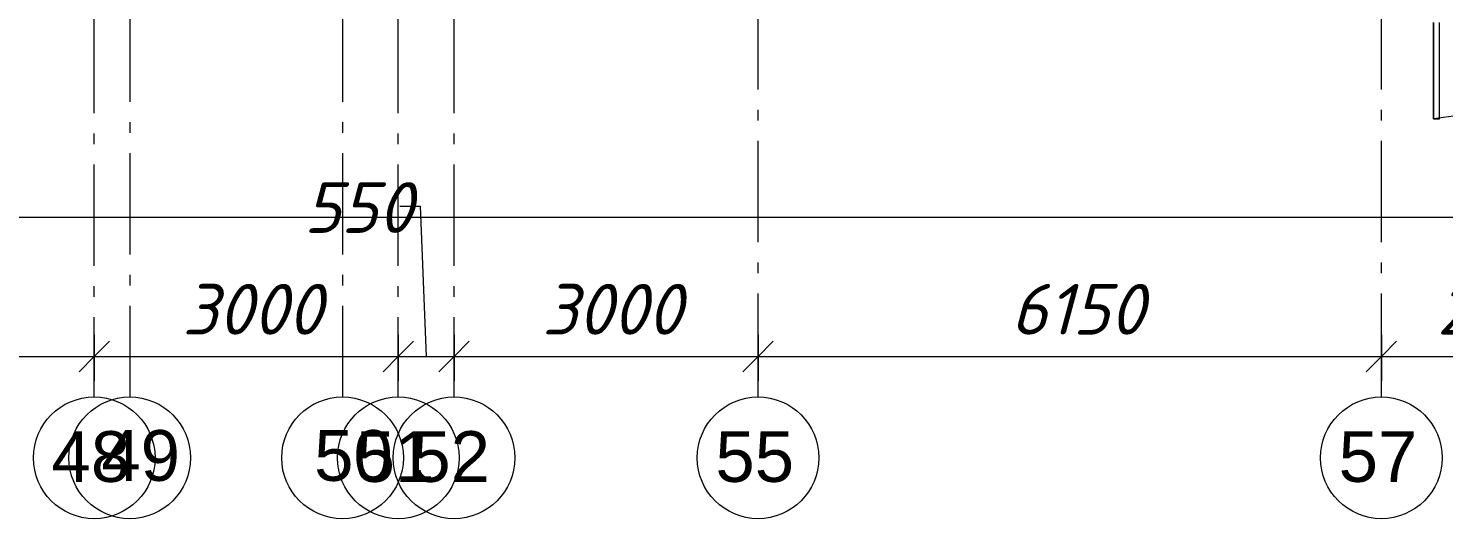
# Model space of a CAD drawing. Header units: millimetres. Extents: x -537608 to 253996, y -217170 to 186033.
# Drawn here: x -297827 to -283861, y -217170 to -212335 of the extents above; entities that cross this region are included whole.
import ezdxf

# ---------------------------------------------------------------- set-up
doc = ezdxf.new("R2010")
doc.units = ezdxf.units.MM
doc.layers.add('PDF _Геометрия', color=7, linetype='Continuous')
doc.layers.add('PDF _Текст', color=7, linetype='Continuous')
doc.styles.add('PDF ArialMT', font='arial.ttf')
doc.styles.add('PDF ISOCPEUR Italic', font='isocpeui.ttf')

msp = doc.modelspace()

# ---------------------------------------------------------------- linework, layer by layer
at = {"layer": 'PDF _Геометрия', "color": 253, "lineweight": 9, "true_color": 0xaaaaaa}
for p, q in [((-290626.1734, -212937.4894), (-290626.1734, -211937.4892)), ((-284476.1721, -212937.4894), (-284476.1721, -211937.4892)), ((-296826.175, -212060.0785), (-296826.175, -213060.0829)), ((-294726.1765, -212060.0785), (-294726.1765, -213060.0829)), ((-297176.1766, -213171.9031), (-297176.1766, -212171.9029)), ((-294176.1762, -213171.9031), (-294176.1762, -212171.9029)), ((-293626.176, -213171.9031), (-293626.176, -212171.9029)), ((-290626.1734, -213243.3209), (-290626.1734, -213137.4902)), ((-284476.1721, -213243.3209), (-284476.1721, -213137.4902)), ((-297176.1766, -213477.7389), (-297176.1766, -213371.904)), ((-296826.175, -213260.0795), (-296826.175, -213365.9144)), ((-294726.1765, -213260.0795), (-294726.1765, -213365.9144)), ((-294176.1762, -213477.7389), (-294176.1762, -213371.904)), ((-293626.176, -213477.7389), (-293626.176, -213371.904)), ((-290626.1734, -214443.3219), (-290626.1734, -213443.3218)), ((-284476.1721, -214443.3219), (-284476.1721, -213443.3218)), ((-296826.175, -213565.9153), (-296826.175, -214565.9154)), ((-294726.1765, -213565.9153), (-294726.1765, -214565.9154)), ((-297176.1766, -214677.7399), (-297176.1766, -213677.7398)), ((-294176.1762, -214677.7399), (-294176.1762, -213677.7398)), ((-293626.176, -214677.7399), (-293626.176, -213677.7398)), ((-290626.1734, -214749.1577), (-290626.1734, -214643.3227)), ((-284476.1721, -214749.1577), (-284476.1721, -214643.3227)), ((-296826.175, -214765.9163), (-296826.175, -214871.7469)), ((-294726.1765, -214765.9163), (-294726.1765, -214871.7469)), ((-297176.1766, -214983.5714), (-297176.1766, -214877.7365)), ((-294176.1762, -214983.5714), (-294176.1762, -214877.7365)), ((-293626.176, -214983.5714), (-293626.176, -214877.7365)), ((-296826.175, -215071.7478), (-296826.175, -215970.417)), ((-294726.1765, -215071.7478), (-294726.1765, -215970.417)), ((-290626.1734, -215970.417), (-290626.1734, -214949.1586)), ((-284476.1721, -215970.417), (-284476.1721, -214949.1586)), ((-297176.1766, -215970.417), (-297176.1766, -215183.5723)), ((-294176.1762, -215970.417), (-294176.1762, -215183.5723)), ((-293626.176, -215970.417), (-293626.176, -215183.5723))]:
    msp.add_line(p, q, dxfattribs=at)
at = {"layer": 'PDF _Геометрия', "lineweight": 9}
for p, q in [((-283961.1724, -213227.1565), (-283961.1724, -212277.1566)), ((-283961.1724, -212277.1566), (-283961.1724, -213227.1565)), ((-283901.1716, -213227.1565), (-283901.1716, -212277.1566)), ((-283715.2942, -213194.789), (-283961.1724, -213227.1565)), ((-283961.1724, -213227.1565), (-283901.1716, -213227.1565)), ((-294159.5812, -214088.9025), (-293959.5803, -214088.9025)), ((-293959.5803, -214088.9025), (-293901.175, -215570.9621)), ((-368366.2047, -214198.2382), (-264386.1644, -214198.2382)), ((-297176.1766, -215358.8314), (-297176.1766, -215570.9621)), ((-294176.1762, -215358.8314), (-294176.1762, -215570.9621)), ((-293626.176, -215358.8314), (-293626.176, -215570.9621)), ((-290626.1734, -215358.8314), (-290626.1734, -215570.9621)), ((-284476.1721, -215358.8314), (-284476.1721, -215570.9621)), ((-303176.1773, -215570.9621), (-297176.1766, -215570.9621)), ((-297176.1766, -215570.9621), (-294176.1762, -215570.9621)), ((-297176.1766, -215570.9621), (-297176.1766, -215810.9649)), ((-294176.1762, -215570.9621), (-293626.176, -215570.9621)), ((-294176.1762, -215570.9621), (-294176.1762, -215810.9649)), ((-293626.176, -215570.9621), (-290626.1734, -215570.9621)), ((-293626.176, -215570.9621), (-293626.176, -215810.9649)), ((-290626.1734, -215570.9621), (-284476.1721, -215570.9621)), ((-290626.1734, -215570.9621), (-290626.1734, -215810.9649)), ((-284476.1721, -215570.9621), (-282076.17, -215570.9621)), ((-284476.1721, -215570.9621), (-284476.1721, -215810.9649))]:
    msp.add_line(p, q, dxfattribs=at)
at = {"layer": 'PDF _Геометрия', "lineweight": 20}
for p, q in [((-297026.1759, -215420.9614), (-297176.1766, -215570.9621)), ((-294026.1756, -215420.9614), (-294176.1762, -215570.9621)), ((-293476.1753, -215420.9614), (-293626.176, -215570.9621)), ((-290476.1749, -215420.9614), (-290626.1734, -215570.9621)), ((-284326.1714, -215420.9614), (-284476.1721, -215570.9621)), ((-297176.1766, -215570.9621), (-297326.1772, -215720.9627)), ((-294176.1762, -215570.9621), (-294326.1747, -215720.9627)), ((-293626.176, -215570.9621), (-293776.1745, -215720.9627)), ((-290626.1734, -215570.9621), (-290776.1741, -215720.9627)), ((-284476.1721, -215570.9621), (-284626.1727, -215720.9627))]:
    msp.add_line(p, q, dxfattribs=at)
for centre, radius in [((-297176.1782, -216570.4188), 600), ((-296826.1777, -216570.4193), 600), ((-294726.177, -216570.4193), 600), ((-294176.1764, -216570.4186), 600.0007), ((-293626.1761, -216570.4186), 600.0007), ((-290626.1757, -216570.4186), 600.0007), ((-284476.1722, -216570.4186), 600.0007)]:
    msp.add_circle(centre, radius, dxfattribs=at)

# ---------------------------------------------------------------- texts
at = {"layer": 'PDF _Текст', "char_height": 500, "attachment_point": 4}
for s, insert, style in [('550', (-295107.6865, -214102.225), 'PDF ISOCPEUR Italic'), ('3000', (-296308.2473, -215105.4502), 'PDF ISOCPEUR Italic'), ('3000', (-292758.2467, -215105.4502), 'PDF ISOCPEUR Italic'), ('6150', (-288135.3641, -215105.4502), 'PDF ISOCPEUR Italic'), ('2 ', (-283927.4033, -215105.4502), 'PDF ISOCPEUR Italic'), ('48', (-297597.7337, -216561.3428), 'PDF ArialMT'), ('49', (-297106.6189, -216551.0258), 'PDF ArialMT'), ('50', (-295006.6182, -216551.0258), 'PDF ArialMT'), ('51', (-294597.7334, -216561.3428), 'PDF ArialMT'), ('52', (-294047.7331, -216561.3428), 'PDF ArialMT'), ('55', (-291047.7306, -216561.3428), 'PDF ArialMT'), ('57', (-284897.7292, -216561.3428), 'PDF ArialMT')]:
    msp.add_mtext(s, dxfattribs=dict(at, insert=insert, style=style))

doc.saveas('drawing.dxf')
